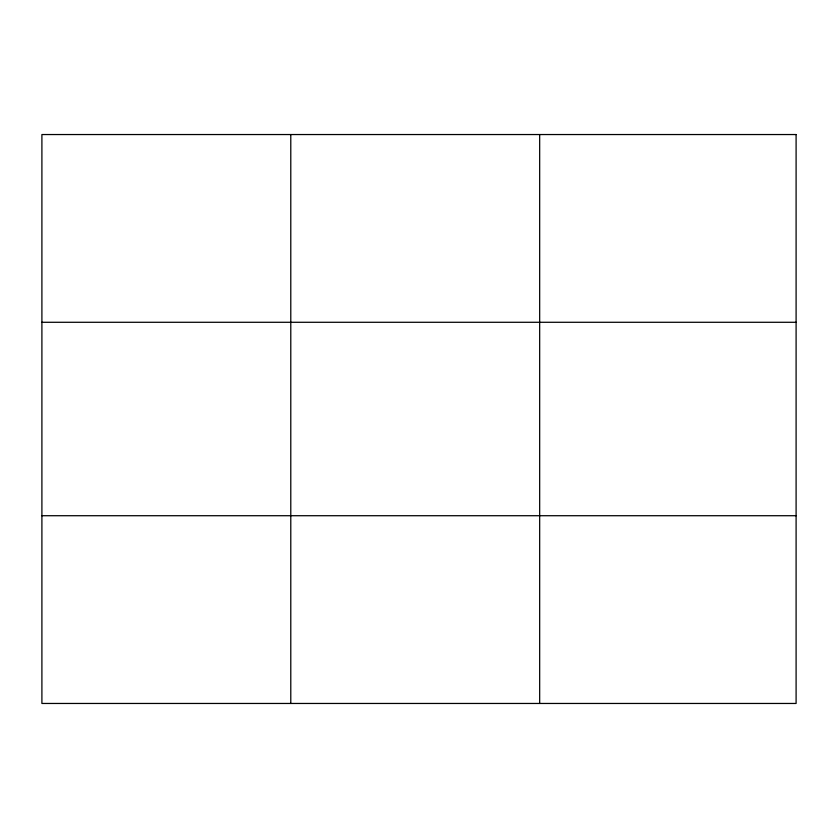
<?xml version="1.0" encoding="UTF-8"?>
<svg xmlns="http://www.w3.org/2000/svg" width="838" height="838" viewBox="0 0 838 838"><rect width="100%" height="100%" fill="white"/><g stroke="black" fill="none" stroke-linecap="round" stroke-linejoin="round"><path stroke-width="1.26" d="M290.786 703.459L290.786 134.541M539.672 703.459L539.672 134.541M41.9 322.284L796.1 322.284M41.9 515.716L796.1 515.716M796.1 134.541L796.1 703.459L41.9 703.459L41.9 134.541L796.1 134.541"/></g></svg>
